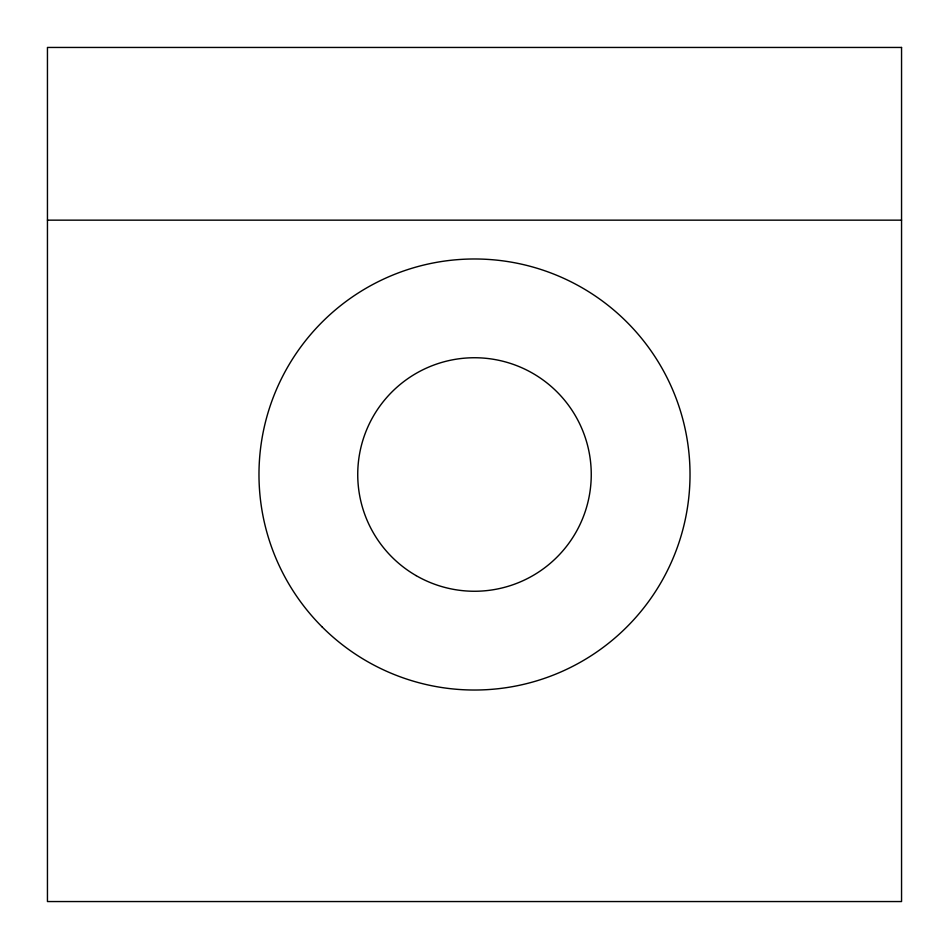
<?xml version="1.0" encoding="UTF-8"?>
<svg xmlns="http://www.w3.org/2000/svg" width="949" height="949" viewBox="0 0 949 949"><rect width="100%" height="100%" fill="white"/><g stroke="black" fill="none" stroke-linecap="round" stroke-linejoin="round"><path stroke-width="1.42" d="M47.45 220.156L901.55 220.156M901.55 47.45L47.45 47.45L47.45 901.55L901.55 901.55L901.55 47.45M322.102 626.898A215.518 215.518 0 0 0 682.675 530.277A215.518 215.518 0 0 0 418.723 266.325A215.518 215.518 0 0 0 322.102 626.898M416.125 575.616A116.751 116.751 0 0 0 591.251 474.5A116.751 116.751 0 0 0 416.125 373.384A116.751 116.751 0 0 0 416.125 575.616"/></g></svg>
